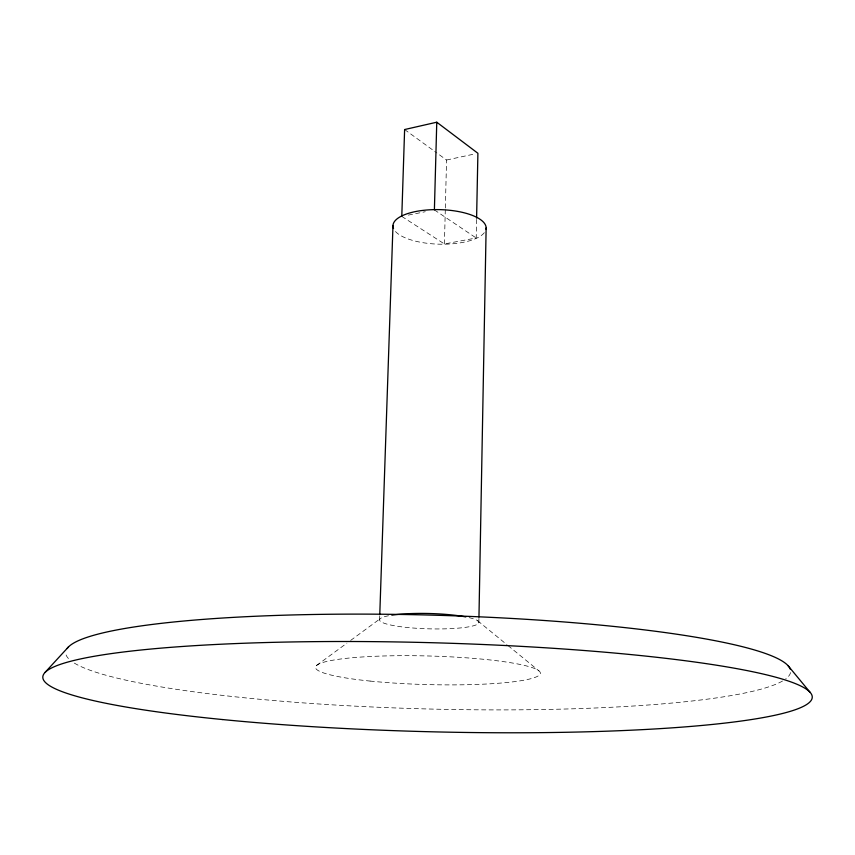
<?xml version="1.0" encoding="UTF-8"?>
<svg xmlns="http://www.w3.org/2000/svg" width="855" height="855" viewBox="0 0 855 855"><rect width="100%" height="100%" fill="white"/><g stroke="black" fill="none" stroke-linecap="round" stroke-linejoin="round"><path stroke-width="0.64" stroke-dasharray="4.28 3.21" d="M478.853 622.429L478.928 618.432M401.786 216.411L444.429 243.964L476.203 237.989L476.577 219.457M444.429 243.964L445.305 209.315M445.348 207.979L446.556 160.013L434.725 151.421M379.599 619.811L379.738 615.814M316.607 665.436L346.906 643.152M350.668 640.406L380.828 618.24M446.556 160.013L475.391 153.815M408.316 215.107L425.266 211.719M434.393 209.903L476.203 237.989M404.618 129.543L433.656 150.64M477.742 620.805L506.962 644.713M507.998 645.557L538.939 670.876M484.315 232.699A46.598 17.271 1.5 0 1 439.043 244.177A46.598 17.271 1.5 0 1 394.508 230.305M469.149 617.641A49.643 7.663 1.5 0 1 462.405 627.73A49.643 7.663 1.5 0 1 395.662 625.967A49.643 7.663 1.5 0 1 389.624 615.547M790.501 672.564A362.584 46.961 1.5 0 1 785.638 678.977M782.528 681.008A362.584 46.961 1.5 0 1 426.72 708.945A362.584 46.961 1.5 0 1 73.199 662.379M68.453 658.532A362.584 46.961 1.5 0 1 65.75 653.53M370.097 681.072A112.454 14.311 1.5 0 0 540.339 673.419A112.454 14.311 1.5 0 0 373.379 656.362A112.454 14.311 1.5 0 0 370.097 681.072"/><path stroke-width="1.28" d="M478.96 617.096L486.132 227.996M476.598 218.132L477.902 153.28L436.766 122.212L404.618 129.543L401.786 216.411M434.393 209.903L436.766 122.212M379.78 614.478L392.979 225.506M45.208 672.233L68.539 646.861M788.128 665.767L810.091 692.326M393.524 228.52A46.598 17.271 1.5 0 1 437.632 209.603A46.598 17.271 1.5 0 1 486.014 229.193M391.846 615.183A49.643 7.663 1.5 0 1 465.783 616.925M67.128 648.528A362.584 46.961 1.5 0 1 436.146 615.247A362.584 46.961 1.5 0 1 790.255 669.209M222.642 719.557A384.878 44.535 1.5 0 0 811.972 698.77A384.878 44.535 1.5 0 0 247.875 643.11A384.878 44.535 1.5 0 0 222.642 719.557"/></g></svg>
